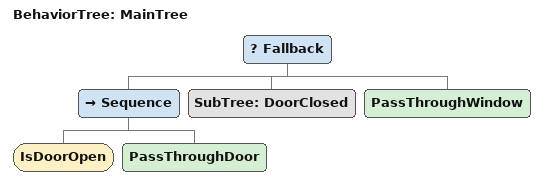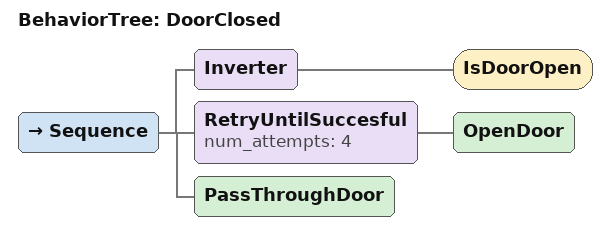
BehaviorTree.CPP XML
<root main_tree_to_execute = "MainTree">

    <BehaviorTree ID="MainTree">
        <Fallback>
            <Sequence>
                <IsDoorOpen/>
                <PassThroughDoor/>
            </Sequence>
            <SubTree ID="DoorClosed"/>
            <PassThroughWindow/>
        </Fallback>
    </BehaviorTree>

    <BehaviorTree ID="DoorClosed">
        <Sequence>
            <Inverter>
                <IsDoorOpen/>
            </Inverter>
            <RetryUntilSuccesful num_attempts="4">
                <OpenDoor/>
            </RetryUntilSuccesful>
            <PassThroughDoor/>
        </Sequence>
    </BehaviorTree>

</root>
